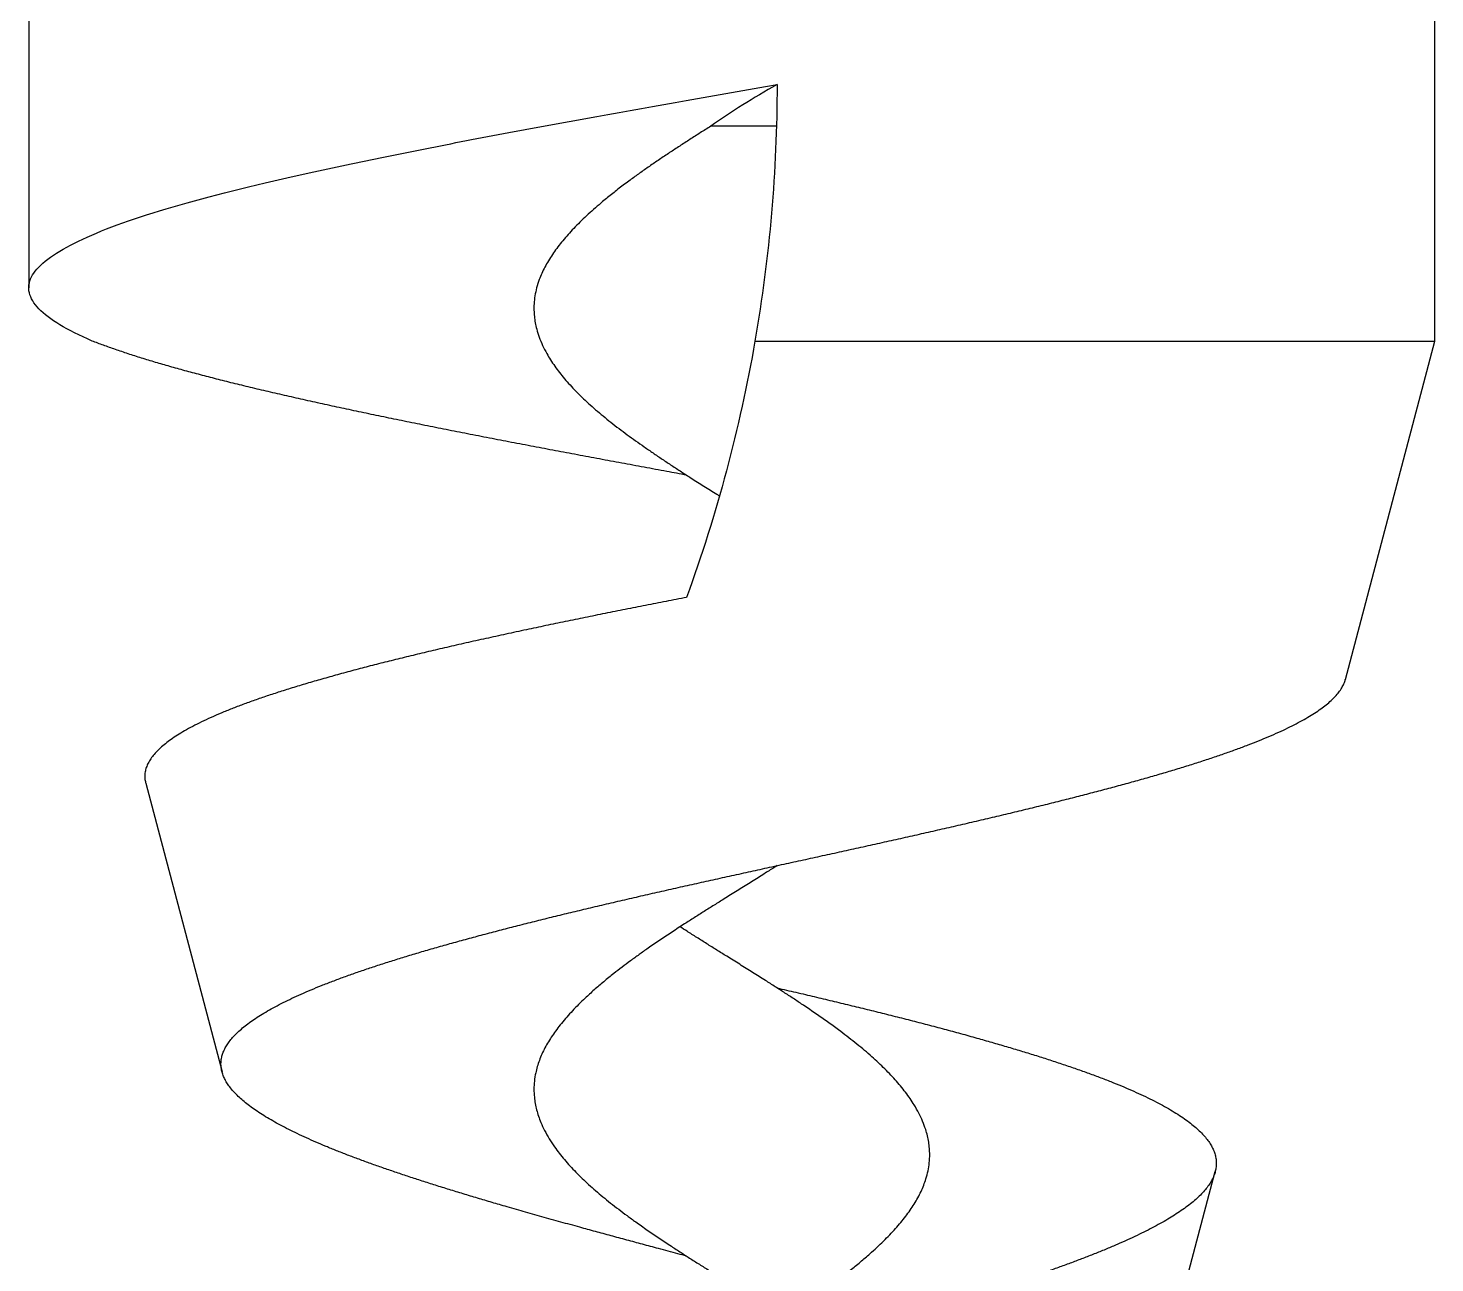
# Model space of a CAD drawing. Extents: x -36 to 1116, y 36 to 900.
# Drawn here: x 988.041 to 992.093, y 447.156 to 450.713 of the extents above; entities that cross this region are included whole.
import ezdxf

# ---------------------------------------------------------------- set-up
doc = ezdxf.new("R2010")
doc.units = 0
doc.header["$LTSCALE"] = 12
doc.header["$MEASUREMENT"] = 0
doc.linetypes.add('SLD-Solid', pattern=[0])
doc.layers.get('0').update_dxf_attribs({"linetype": 'CONTINUOUS'})
doc.layers.add('COVER', color=3, linetype='CONTINUOUS')

# ---------------------------------------------------------------- blocks, each defined once
blk = doc.blocks.new('A$C9caa3242')
at = {"color": 7, "linetype": 'SLD-Solid', "lineweight": 25}
for p, q in [((-0.32537, -0.33056), (-0.32537, -0.51127)), ((0.34963, -0.53681), (0.34963, -0.33056)), ((0.03353, -0.43368), (0.00201, -0.43368)), ((0.02323, -0.53681), (0.34963, -0.53681)), ((0.30666, -0.69934), (0.34963, -0.53681)), ((-0.26925, -0.74909), (-0.2326, -0.88773)), ((0.20692, -1.07659), (0.24419, -0.93561))]:
    blk.add_line(p, q, dxfattribs=at)
for points, knots in [([(-0.29494, -0.53681), (-0.3071, -0.5316), (-0.31558, -0.52649), (-0.32295, -0.51882), (-0.3245, -0.51624), (-0.32569, -0.51113), (-0.32534, -0.5086), (-0.3228, -0.50353), (-0.32062, -0.50099), (-0.31436, -0.49587), (-0.31027, -0.49328), (-0.29553, -0.48559), (-0.28233, -0.48048), (-0.24909, -0.47008), (-0.22974, -0.46501), (-0.19674, -0.45732), (-0.18499, -0.45473), (-0.16066, -0.44958), (-0.14807, -0.44702), (-0.12209, -0.4419), (-0.10869, -0.43933), (-0.08107, -0.43416), (-0.06687, -0.43156), (-0.02424, -0.42387), (0.00459, -0.41882), (0.03383, -0.4137)], [0, 0, 0, 0, 0.125, 0.125, 0.1875, 0.1875, 0.25, 0.25, 0.3125, 0.3125, 0.375, 0.375, 0.5, 0.5, 0.625, 0.625, 0.6875, 0.6875, 0.75, 0.75, 0.8125, 0.8125, 0.875, 0.875, 1, 1, 1, 1]), ([(0.00201, -0.43368), (0.00034, -0.43474), (-0.00301, -0.43685), (-0.00798, -0.44002), (-0.0129, -0.4432), (-0.01779, -0.44641), (-0.02265, -0.44966), (-0.02746, -0.45295), (-0.03215, -0.45625), (-0.037, -0.45975), (-0.04195, -0.46348), (-0.04694, -0.46742), (-0.05132, -0.47106), (-0.05514, -0.47439), (-0.05844, -0.47743), (-0.06157, -0.48047), (-0.06448, -0.48347), (-0.06718, -0.48644), (-0.06967, -0.48938), (-0.07196, -0.49232), (-0.07406, -0.49529), (-0.07597, -0.49828), (-0.07767, -0.5013), (-0.07914, -0.50432), (-0.08049, -0.50762), (-0.08163, -0.51122), (-0.08246, -0.51511), (-0.08285, -0.51871), (-0.0829, -0.52202), (-0.08271, -0.52503), (-0.08227, -0.52805), (-0.08153, -0.53137), (-0.0804, -0.53499), (-0.07877, -0.53892), (-0.07692, -0.54255), (-0.07493, -0.54588), (-0.0729, -0.54891), (-0.07065, -0.55193), (-0.06821, -0.55493), (-0.06559, -0.55791), (-0.0628, -0.56086), (-0.05983, -0.56381), (-0.05665, -0.56678), (-0.05327, -0.56978), (-0.04968, -0.57281), (-0.04594, -0.57583), (-0.04208, -0.57882), (-0.03813, -0.58178), (-0.0341, -0.5847), (-0.02996, -0.58763), (-0.02568, -0.59058), (-0.02126, -0.59356), (-0.01671, -0.59658), (-0.01209, -0.59959), (-0.00695, -0.60289), (-0.00128, -0.60649), (0.00326, -0.60934), (0.00576, -0.6109), (0.00618, -0.61117)], [0, 0, 0, 0, 0.017891, 0.035799, 0.053708, 0.071599, 0.090103, 0.108627, 0.127151, 0.145655, 0.167712, 0.189785, 0.211841, 0.228858, 0.245891, 0.262924, 0.279941, 0.296528, 0.31313, 0.329731, 0.346318, 0.363391, 0.380481, 0.39757, 0.414644, 0.436647, 0.458667, 0.480669, 0.497648, 0.514643, 0.531638, 0.548617, 0.570631, 0.592663, 0.614678, 0.631662, 0.648661, 0.665661, 0.682645, 0.699226, 0.715821, 0.732417, 0.748998, 0.766063, 0.783144, 0.800225, 0.817291, 0.83382, 0.850364, 0.866908, 0.883437, 0.900449, 0.917476, 0.934504, 0.951515, 0.973506, 0.995513, 1, 1, 1, 1]), ([(-0.00957, -0.60121), (-0.01276, -0.60062), (-0.01958, -0.59935), (-0.02997, -0.59743), (-0.04072, -0.59543), (-0.05139, -0.59345), (-0.06202, -0.59146), (-0.07257, -0.58948), (-0.08314, -0.58748), (-0.09372, -0.58546), (-0.10429, -0.58343), (-0.11475, -0.58139), (-0.12507, -0.57935), (-0.13522, -0.57732), (-0.14519, -0.5753), (-0.15497, -0.57329), (-0.16459, -0.57128), (-0.17402, -0.56927), (-0.18334, -0.56725), (-0.19254, -0.56522), (-0.2016, -0.56317), (-0.21043, -0.56113), (-0.21902, -0.55909), (-0.22732, -0.55707), (-0.23533, -0.55505), (-0.24304, -0.55305), (-0.25049, -0.55105), (-0.25765, -0.54905), (-0.26458, -0.54703), (-0.27127, -0.545), (-0.2777, -0.54295), (-0.2838, -0.5409), (-0.28959, -0.53885), (-0.29316, -0.53749), (-0.29494, -0.53681)], [0, 0, 0, 0, 0.027033, 0.057837, 0.08823, 0.118648, 0.149074, 0.179493, 0.209886, 0.24113, 0.2724, 0.303679, 0.33495, 0.366194, 0.397155, 0.428142, 0.459137, 0.490124, 0.521086, 0.552923, 0.584788, 0.616662, 0.648527, 0.680365, 0.711864, 0.743389, 0.774923, 0.806448, 0.837947, 0.870339, 0.902759, 0.935188, 0.967608, 1, 1, 1, 1]), ([(-0.00958, -0.65991), (-0.01287, -0.66055), (-0.01946, -0.66182), (-0.02928, -0.66375), (-0.03903, -0.66569), (-0.04872, -0.66763), (-0.05831, -0.66957), (-0.06782, -0.67153), (-0.07722, -0.67348), (-0.08673, -0.67549), (-0.09633, -0.67756), (-0.10599, -0.67967), (-0.11548, -0.68179), (-0.12465, -0.68389), (-0.13349, -0.68595), (-0.14201, -0.68799), (-0.15034, -0.69003), (-0.15846, -0.69208), (-0.16644, -0.69414), (-0.17426, -0.69623), (-0.1819, -0.69835), (-0.1893, -0.70047), (-0.19641, -0.70259), (-0.20315, -0.70468), (-0.20951, -0.70674), (-0.2155, -0.70878), (-0.22121, -0.71082), (-0.22664, -0.71287), (-0.23182, -0.71494), (-0.23674, -0.71704), (-0.24138, -0.71916), (-0.24569, -0.72129), (-0.24966, -0.72342), (-0.25323, -0.72552), (-0.25641, -0.7276), (-0.25922, -0.72964), (-0.2617, -0.73169), (-0.26386, -0.73374), (-0.2657, -0.73581), (-0.26721, -0.7379), (-0.26838, -0.74001), (-0.26919, -0.74212), (-0.26965, -0.74424), (-0.26972, -0.74633), (-0.26957, -0.74794), (-0.26929, -0.74885), (-0.26922, -0.74908)], [0, 0, 0, 0, 0.022585, 0.045183, 0.06778, 0.090365, 0.112951, 0.135549, 0.158146, 0.180732, 0.204949, 0.229181, 0.253413, 0.27763, 0.300744, 0.323878, 0.347018, 0.370152, 0.393266, 0.417072, 0.440899, 0.464734, 0.488561, 0.512367, 0.535124, 0.557901, 0.580684, 0.60346, 0.626217, 0.649659, 0.673123, 0.696594, 0.720057, 0.743499, 0.765843, 0.788206, 0.810575, 0.832938, 0.855282, 0.878294, 0.901328, 0.924368, 0.947401, 0.970413, 0.992413, 1, 1, 1, 1]), ([(-0.00958, -0.97621), (-0.01098, -0.97583), (-0.01548, -0.97462), (-0.02253, -0.97272), (-0.03071, -0.97052), (-0.03831, -0.96847), (-0.04587, -0.96643), (-0.05338, -0.96438), (-0.06143, -0.96218), (-0.07001, -0.95981), (-0.07907, -0.95728), (-0.088, -0.95476), (-0.09625, -0.95239), (-0.10385, -0.95017), (-0.11082, -0.9481), (-0.11767, -0.94604), (-0.12438, -0.94398), (-0.13093, -0.94193), (-0.13732, -0.93989), (-0.14354, -0.93785), (-0.1496, -0.93582), (-0.15549, -0.9338), (-0.16126, -0.93176), (-0.16688, -0.92971), (-0.17237, -0.92764), (-0.17764, -0.92557), (-0.18271, -0.92351), (-0.18755, -0.92146), (-0.19215, -0.91942), (-0.19651, -0.91739), (-0.20065, -0.91536), (-0.20456, -0.91333), (-0.20826, -0.91129), (-0.21175, -0.90924), (-0.21501, -0.90717), (-0.21801, -0.90511), (-0.22075, -0.90305), (-0.22321, -0.90101), (-0.2254, -0.89898), (-0.22731, -0.89696), (-0.22896, -0.89495), (-0.23034, -0.89294), (-0.23145, -0.89092), (-0.23229, -0.88889), (-0.23285, -0.88684), (-0.23313, -0.8848), (-0.23311, -0.88277), (-0.23281, -0.88074), (-0.23222, -0.87873), (-0.23136, -0.87672), (-0.23022, -0.87472), (-0.2288, -0.87272), (-0.2271, -0.87071), (-0.22509, -0.86868), (-0.22278, -0.86663), (-0.2202, -0.86459), (-0.21733, -0.86254), (-0.2142, -0.8605), (-0.21081, -0.85847), (-0.20715, -0.85644), (-0.20324, -0.85442), (-0.19908, -0.8524), (-0.19463, -0.85036), (-0.18989, -0.84831), (-0.18485, -0.84625), (-0.17956, -0.84419), (-0.17404, -0.84213), (-0.16831, -0.84009), (-0.16238, -0.83806), (-0.15625, -0.83604), (-0.14991, -0.83402), (-0.14338, -0.83201), (-0.13659, -0.82998), (-0.12956, -0.82794), (-0.12228, -0.82589), (-0.11482, -0.82383), (-0.1072, -0.82178), (-0.09945, -0.81975), (-0.09157, -0.81772), (-0.08358, -0.8157), (-0.07547, -0.81368), (-0.06724, -0.81167), (-0.05883, -0.80965), (-0.05023, -0.80761), (-0.04147, -0.80556), (-0.03261, -0.80352), (-0.02369, -0.80148), (-0.01475, -0.79946), (-0.00578, -0.79745), (0.00319, -0.79546), (0.01219, -0.79346), (0.02121, -0.79148), (0.03032, -0.78947), (0.03951, -0.78746), (0.04878, -0.78543), (0.05802, -0.7834), (0.06723, -0.78137), (0.07637, -0.77935), (0.08542, -0.77735), (0.09438, -0.77534), (0.10327, -0.77334), (0.11207, -0.77134), (0.12086, -0.76933), (0.12962, -0.76729), (0.13834, -0.76524), (0.14694, -0.76319), (0.15539, -0.76115), (0.16367, -0.75911), (0.17178, -0.75709), (0.1797, -0.75507), (0.18744, -0.75305), (0.19501, -0.75104), (0.20245, -0.74902), (0.20975, -0.74698), (0.2169, -0.74493), (0.22384, -0.74288), (0.23053, -0.74083), (0.23696, -0.7388), (0.24311, -0.73678), (0.24899, -0.73477), (0.25462, -0.73276), (0.25999, -0.73076), (0.26513, -0.72873), (0.27004, -0.7267), (0.27471, -0.72464), (0.27908, -0.72259), (0.28314, -0.72054), (0.28689, -0.71851), (0.29032, -0.71648), (0.29342, -0.71447), (0.29622, -0.71246), (0.29871, -0.71046), (0.30089, -0.70845), (0.30277, -0.70642), (0.30432, -0.70438), (0.30552, -0.70235), (0.3063, -0.70067), (0.30654, -0.69966), (0.30662, -0.69933)], [0, 0, 0, 0, 0.003555, 0.011439, 0.01792, 0.024407, 0.030895, 0.037382, 0.043863, 0.051932, 0.060008, 0.068084, 0.076153, 0.082787, 0.089427, 0.096068, 0.102707, 0.109341, 0.115943, 0.122549, 0.129157, 0.135764, 0.142365, 0.149151, 0.155942, 0.162736, 0.169527, 0.176313, 0.183045, 0.189782, 0.196522, 0.20326, 0.209992, 0.216912, 0.223838, 0.230766, 0.237692, 0.244612, 0.251478, 0.258349, 0.265222, 0.272093, 0.278959, 0.286017, 0.293081, 0.300147, 0.307212, 0.31427, 0.321261, 0.328257, 0.335256, 0.342252, 0.349243, 0.356428, 0.363619, 0.370812, 0.378003, 0.385188, 0.392339, 0.399495, 0.406654, 0.41381, 0.420961, 0.428311, 0.435668, 0.443027, 0.450385, 0.457735, 0.465017, 0.472305, 0.479595, 0.486883, 0.494165, 0.501651, 0.509143, 0.516637, 0.524129, 0.531615, 0.539034, 0.54646, 0.553887, 0.561312, 0.568731, 0.576359, 0.583993, 0.591629, 0.599263, 0.606891, 0.614435, 0.621985, 0.629537, 0.637087, 0.644631, 0.652386, 0.660148, 0.667911, 0.675673, 0.683428, 0.691117, 0.698812, 0.706509, 0.714204, 0.721893, 0.729796, 0.737706, 0.745618, 0.753528, 0.761432, 0.769276, 0.777126, 0.784979, 0.792829, 0.800674, 0.808739, 0.81681, 0.824885, 0.832956, 0.841021, 0.84899, 0.856966, 0.864943, 0.872918, 0.880887, 0.889079, 0.897278, 0.905479, 0.913678, 0.92187, 0.929986, 0.938109, 0.946234, 0.954357, 0.962474, 0.97082, 0.979172, 0.987527, 0.99588, 1, 1, 1, 1]), ([(0.03382, -0.7887), (0.03313, -0.78915), (0.03089, -0.79059), (0.02656, -0.79334), (0.02086, -0.79693), (0.01464, -0.80081), (0.00889, -0.8044), (0.00362, -0.80769), (-0.00116, -0.81069), (-0.00589, -0.81369), (-0.01104, -0.81698), (-0.01657, -0.82058), (-0.02243, -0.82448), (-0.02769, -0.82809), (-0.0324, -0.83141), (-0.03656, -0.83443), (-0.0406, -0.83746), (-0.0449, -0.84079), (-0.0494, -0.84443), (-0.05401, -0.84838), (-0.05801, -0.85202), (-0.06145, -0.85536), (-0.0644, -0.85839), (-0.06716, -0.86142), (-0.06969, -0.86441), (-0.07199, -0.86738), (-0.07407, -0.87031), (-0.07594, -0.87324), (-0.07762, -0.8762), (-0.07908, -0.87918), (-0.08032, -0.8822), (-0.08132, -0.88521), (-0.08215, -0.88852), (-0.08273, -0.89212), (-0.08294, -0.89601), (-0.08276, -0.89962), (-0.0823, -0.90293), (-0.08163, -0.90595), (-0.08073, -0.90897), (-0.07948, -0.91229), (-0.0778, -0.91592), (-0.07559, -0.91986), (-0.0732, -0.92349), (-0.07073, -0.92682), (-0.06828, -0.92985), (-0.06561, -0.93288), (-0.06278, -0.93588), (-0.05978, -0.93885), (-0.05663, -0.9418), (-0.05331, -0.94474), (-0.0498, -0.94771), (-0.0461, -0.9507), (-0.04221, -0.95372), (-0.03818, -0.95674), (-0.03361, -0.96006), (-0.02849, -0.96366), (-0.02277, -0.96756), (-0.01735, -0.97116), (-0.01228, -0.97447), (-0.0076, -0.97747), (-0.00287, -0.98048), (0.00236, -0.98378), (0.0081, -0.98737), (0.01433, -0.99125), (0.02007, -0.99483), (0.02531, -0.99813), (0.03005, -1.00113), (0.03393, -1.0036), (0.0362, -1.00508), (0.03693, -1.00555)], [0, 0, 0, 0, 0.00616, 0.020062, 0.038042, 0.056035, 0.074015, 0.08789, 0.101778, 0.115666, 0.129541, 0.147503, 0.165479, 0.183442, 0.197299, 0.211169, 0.225039, 0.238896, 0.256951, 0.275021, 0.293076, 0.307008, 0.320953, 0.334897, 0.348829, 0.362384, 0.37595, 0.389517, 0.403072, 0.417024, 0.43099, 0.444956, 0.458909, 0.476882, 0.494868, 0.51284, 0.526707, 0.540587, 0.554466, 0.568333, 0.586361, 0.604404, 0.622432, 0.636342, 0.650264, 0.664187, 0.678097, 0.691653, 0.705222, 0.71879, 0.732347, 0.7463, 0.760266, 0.774233, 0.788186, 0.806193, 0.824213, 0.84222, 0.856116, 0.870026, 0.883935, 0.897832, 0.915808, 0.933799, 0.951775, 0.965648, 0.979534, 0.99342, 1, 1, 1, 1]), ([(-0.00957, -1.03491), (-0.00926, -1.03471), (-0.00694, -1.03321), (-0.00253, -1.03041), (0.00365, -1.02653), (0.00939, -1.02294), (0.01467, -1.01965), (0.01947, -1.01665), (0.02425, -1.01365), (0.02947, -1.01036), (0.03508, -1.00677), (0.04106, -1.00288), (0.04646, -0.99927), (0.05131, -0.99596), (0.05561, -0.99294), (0.05981, -0.98992), (0.06429, -0.98659), (0.069, -0.98296), (0.07385, -0.97901), (0.0781, -0.97537), (0.08178, -0.97203), (0.08495, -0.96899), (0.08795, -0.96596), (0.09072, -0.96297), (0.09328, -0.96), (0.09562, -0.95706), (0.09776, -0.95412), (0.09971, -0.95116), (0.10146, -0.94817), (0.10299, -0.94515), (0.10429, -0.94214), (0.10546, -0.93883), (0.10639, -0.93523), (0.10699, -0.93134), (0.10718, -0.92774), (0.10704, -0.92444), (0.10667, -0.92142), (0.10607, -0.9184), (0.10514, -0.91508), (0.1038, -0.91145), (0.10196, -0.90752), (0.09991, -0.90389), (0.09775, -0.90056), (0.09555, -0.89753), (0.09315, -0.8945), (0.09057, -0.8915), (0.0878, -0.88853), (0.08488, -0.88558), (0.08178, -0.88263), (0.07847, -0.87966), (0.07497, -0.87667), (0.07127, -0.87364), (0.06741, -0.87062), (0.06303, -0.86731), (0.05807, -0.8637), (0.05252, -0.8598), (0.04723, -0.8562), (0.04226, -0.85289), (0.03766, -0.84988), (0.033, -0.84687), (0.02782, -0.84357), (0.02212, -0.83997), (0.0159, -0.83609), (0.01015, -0.8325), (0.00488, -0.82921), (0.0001, -0.82622), (-0.00465, -0.82322), (-0.00892, -0.8205), (-0.01157, -0.81878), (-0.01267, -0.81806)], [0, 0, 0, 0, 0.002799, 0.020782, 0.038778, 0.056761, 0.070639, 0.08453, 0.09842, 0.112298, 0.130259, 0.148234, 0.166195, 0.180052, 0.193921, 0.207791, 0.221648, 0.239682, 0.25773, 0.275765, 0.289678, 0.303605, 0.317532, 0.331445, 0.34501, 0.358587, 0.372164, 0.385729, 0.399693, 0.413669, 0.427646, 0.44161, 0.45959, 0.477583, 0.495563, 0.509437, 0.523323, 0.537209, 0.551083, 0.569094, 0.58712, 0.605131, 0.619027, 0.632936, 0.646844, 0.66074, 0.674299, 0.687869, 0.70144, 0.714999, 0.728954, 0.742922, 0.75689, 0.770845, 0.788861, 0.806892, 0.824908, 0.838813, 0.85273, 0.866647, 0.880552, 0.898532, 0.916526, 0.934506, 0.948382, 0.96227, 0.976159, 0.990034, 1, 1, 1, 1]), ([(0.03383, -0.84741), (0.03534, -0.84776), (0.0399, -0.84882), (0.0473, -0.85056), (0.05601, -0.85262), (0.0645, -0.85466), (0.07291, -0.8567), (0.08123, -0.85874), (0.08952, -0.86082), (0.09779, -0.86291), (0.106, -0.86504), (0.11408, -0.86718), (0.122, -0.86932), (0.12962, -0.87143), (0.13695, -0.87351), (0.14398, -0.87556), (0.15085, -0.87761), (0.15753, -0.87967), (0.16409, -0.88175), (0.1705, -0.88386), (0.17675, -0.88599), (0.18278, -0.88813), (0.18858, -0.89027), (0.19404, -0.89238), (0.19917, -0.89446), (0.20399, -0.89652), (0.20856, -0.89858), (0.21289, -0.90064), (0.217, -0.90273), (0.22088, -0.90485), (0.22452, -0.907), (0.22787, -0.90915), (0.23094, -0.9113), (0.23366, -0.91342), (0.23605, -0.91551), (0.23812, -0.91757), (0.23992, -0.91964), (0.24144, -0.9217), (0.24269, -0.92379), (0.24365, -0.9259), (0.24433, -0.92803), (0.24469, -0.93017), (0.24475, -0.93231), (0.24451, -0.93442), (0.24398, -0.93649), (0.24317, -0.93854), (0.24209, -0.9406), (0.24073, -0.94265), (0.23908, -0.94473), (0.23712, -0.94684), (0.23485, -0.94898), (0.2323, -0.95112), (0.22945, -0.95327), (0.22639, -0.95538), (0.22311, -0.95747), (0.21964, -0.95952), (0.21593, -0.96158), (0.21198, -0.96365), (0.20776, -0.96574), (0.20325, -0.96787), (0.19846, -0.97002), (0.19344, -0.97217), (0.18819, -0.97434), (0.18282, -0.97647), (0.17733, -0.97856), (0.17176, -0.98063), (0.166, -0.9827), (0.16007, -0.98478), (0.15392, -0.98688), (0.14754, -0.989), (0.14093, -0.99116), (0.13417, -0.99331), (0.12727, -0.99548), (0.12035, -0.99761), (0.11343, -0.99971), (0.10651, -1.00178), (0.09949, -1.00385), (0.09239, -1.00593), (0.08514, -1.00803), (0.07774, -1.01016), (0.0702, -1.01232), (0.0626, -1.01447), (0.05495, -1.01663), (0.0468, -1.01893), (0.03813, -1.02136), (0.02897, -1.02394), (0.0198, -1.02652), (0.01118, -1.02896), (0.00313, -1.03125), (-0.00435, -1.03339), (-0.01179, -1.03555), (-0.01917, -1.0377), (-0.02694, -1.04), (-0.03506, -1.04243), (-0.0435, -1.045), (-0.05181, -1.04759), (-0.05948, -1.05003), (-0.06653, -1.05233), (-0.07299, -1.05448), (-0.07932, -1.05665), (-0.0855, -1.05881), (-0.0919, -1.06112), (-0.09847, -1.06357), (-0.10515, -1.06616), (-0.11158, -1.06876), (-0.11739, -1.07122), (-0.1226, -1.07353), (-0.12728, -1.0757), (-0.13176, -1.07787), (-0.13602, -1.08004), (-0.14032, -1.08236), (-0.14459, -1.08482), (-0.14878, -1.08743), (-0.15265, -1.09005), (-0.1562, -1.0927), (-0.15943, -1.09539), (-0.16232, -1.09811), (-0.16482, -1.10085), (-0.16687, -1.1035), (-0.16849, -1.10607), (-0.16974, -1.10856), (-0.17065, -1.11106), (-0.17123, -1.11358), (-0.17149, -1.11614), (-0.17135, -1.11872), (-0.17109, -1.12054), (-0.17078, -1.1215), (-0.17075, -1.1216)], [0, 0, 0, 0, 0.004485, 0.013458, 0.022, 0.030549, 0.039101, 0.04765, 0.056192, 0.064993, 0.073802, 0.082614, 0.091423, 0.100224, 0.108581, 0.116946, 0.125312, 0.133676, 0.142033, 0.150641, 0.159258, 0.167876, 0.176493, 0.185101, 0.193309, 0.201525, 0.209742, 0.217958, 0.226166, 0.234622, 0.243087, 0.251554, 0.260018, 0.268475, 0.276516, 0.284563, 0.292613, 0.300661, 0.308701, 0.316984, 0.325275, 0.333568, 0.341858, 0.350141, 0.358032, 0.36593, 0.37383, 0.381729, 0.38962, 0.397751, 0.405891, 0.414032, 0.422171, 0.430303, 0.438006, 0.445717, 0.453429, 0.46114, 0.468843, 0.476781, 0.484725, 0.492672, 0.500617, 0.508554, 0.516092, 0.523637, 0.531183, 0.538727, 0.546265, 0.554031, 0.561803, 0.569578, 0.577351, 0.585116, 0.592506, 0.599903, 0.607301, 0.614698, 0.622088, 0.629702, 0.637324, 0.644947, 0.652569, 0.660183, 0.669221, 0.678267, 0.687313, 0.69635, 0.7038, 0.711257, 0.718717, 0.726173, 0.733623, 0.742441, 0.751266, 0.760092, 0.76891, 0.776178, 0.783454, 0.790731, 0.798006, 0.805275, 0.813875, 0.822483, 0.831091, 0.839691, 0.846779, 0.853874, 0.860971, 0.868066, 0.875154, 0.883564, 0.891982, 0.9004, 0.90881, 0.917476, 0.926151, 0.934826, 0.943492, 0.951337, 0.959188, 0.967039, 0.974884, 0.982945, 0.991013, 0.999081, 1, 1, 1, 1])]:
    blk.add_open_spline(points, degree=3, knots=knots, dxfattribs=at)
for points in [[(0.03383, -0.4137), (0.02249, -0.42011), (0.01181, -0.42664), (0.00201, -0.43368)], [(0.03383, -0.4137), (0.03383, -0.45504), (0.0303, -0.49608), (0.02323, -0.53681)], [(0.02323, -0.53681), (0.01593, -0.57886), (0.00495, -0.61999), (-0.00958, -0.65991)]]:
    blk.add_open_spline(points, degree=3, dxfattribs=at)

msp = doc.modelspace()

# ---------------------------------------------------------------- block references
at = {"layer": 'COVER', "xscale": 6, "yscale": 6, "zscale": 6}
msp.add_blockref('A$C9caa3242', (989.9953, 453.03264), dxfattribs=at)

doc.saveas('drawing.dxf')
